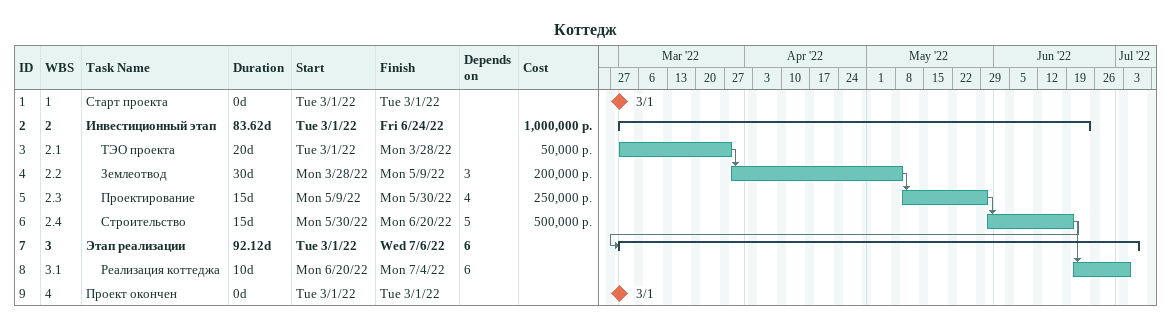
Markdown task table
Коттедж

| ID | WBS | Task | Duration | Start | Finish | Predecessors | Cost (р.) |
|---|---|---|---|---|---|---|---|
| 1 | 1 | Старт проекта | 0d | 2022-03-01 | 2022-03-01 |  |  |
| 2 | 2 | **Инвестиционный этап** | 83.62d | 2022-03-01 | 2022-06-24 |  | 1000000 |
| 3 | 2.1 | ТЭО проекта | 20d | 2022-03-01 | 2022-03-28 |  | 50000 |
| 4 | 2.2 | Землеотвод | 30d | 2022-03-28 | 2022-05-09 | 3 | 200000 |
| 5 | 2.3 | Проектирование | 15d | 2022-05-09 | 2022-05-30 | 4 | 250000 |
| 6 | 2.4 | Строительство | 15d | 2022-05-30 | 2022-06-20 | 5 | 500000 |
| 7 | 3 | **Этап реализации** | 92.12d | 2022-03-01 | 2022-07-06 | 6 |  |
| 8 | 3.1 | Реализация коттеджа | 10d | 2022-06-20 | 2022-07-04 | 6 |  |
| 9 | 4 | Проект окончен | 0d | 2022-03-01 | 2022-03-01 |  |  |
